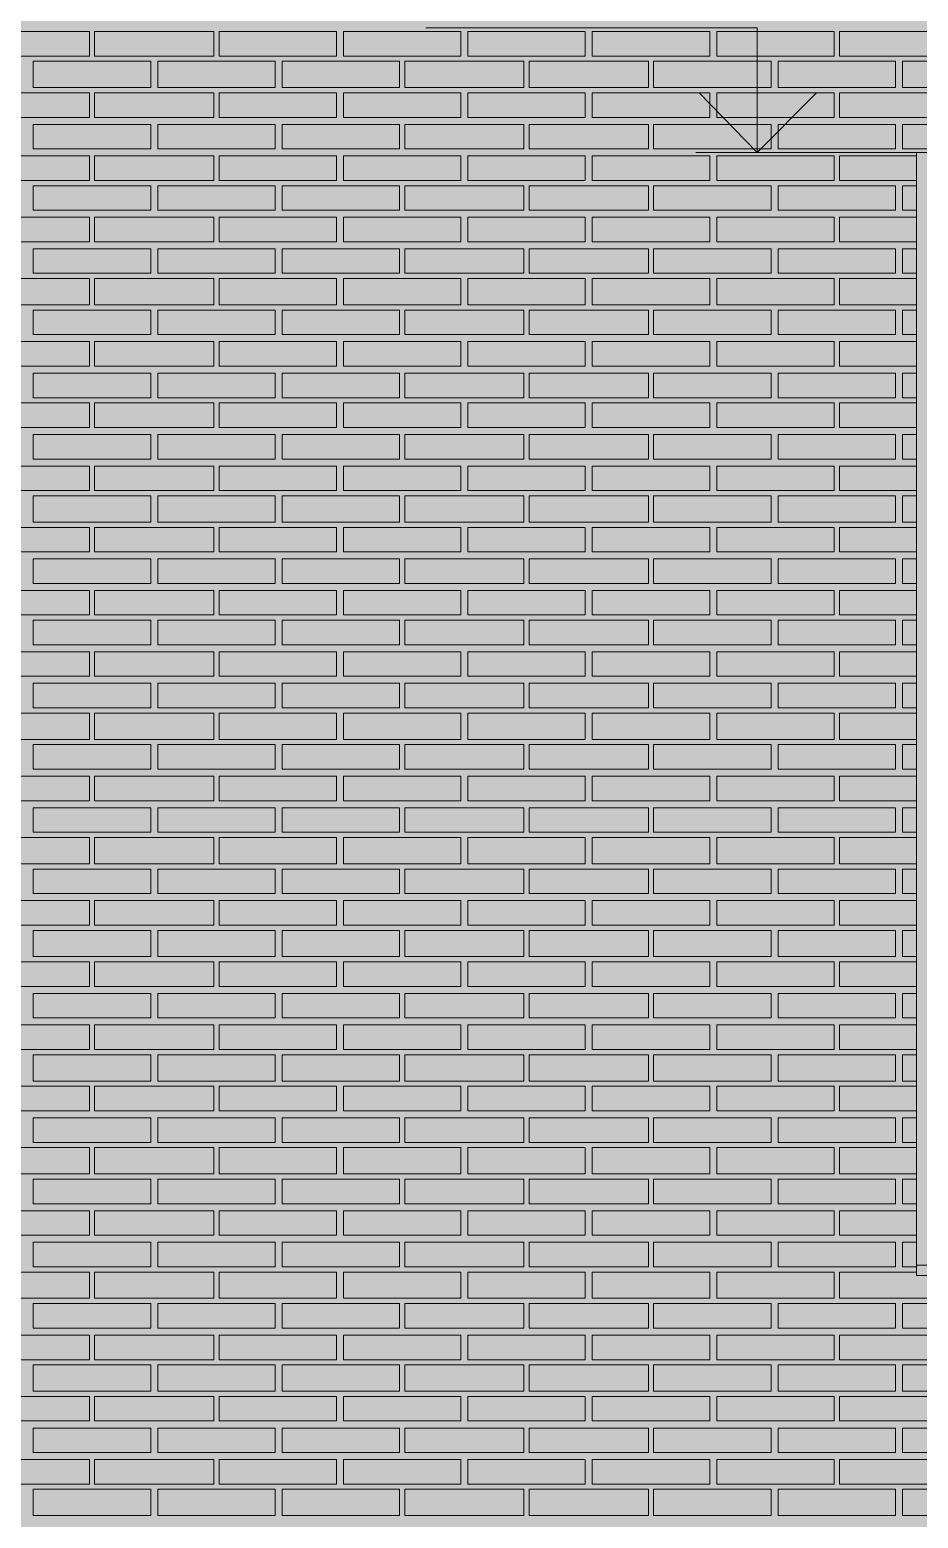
# Model space of a CAD drawing. Header units: millimetres. Extents: x -28928 to 100580, y -22867 to 36490.
# Drawn here: x -8523 to -6378, y 24689 to 28282 of the extents above; entities that cross this region are included whole.
import ezdxf

# ---------------------------------------------------------------- set-up
doc = ezdxf.new("R2010")
doc.units = ezdxf.units.MM
doc.layers.add('PDF _Геометрия', color=7, linetype='Continuous', true_color=0x8f8e8d)
doc.layers.add('PDF _Сплошная заливка', color=7, linetype='Continuous', true_color=0xffffff)

msp = doc.modelspace()

# ---------------------------------------------------------------- hatches: boundary and pattern name
at = {"layer": 'PDF _Сплошная заливка', "true_color": 0xdcd6cf, "transparency": 33554559}
msp.add_hatch(color=254, dxfattribs=at).paths.add_polyline_path([(-18676.6, 16343.4), (-18676.6, 19592.6), (-17276.3, 19592.6), (-17276.3, 16343.4), (19112.6, 16343.4), (19112.6, 30089.1), (-21853.9, 30089.1), (-21853.9, 16343.4), (-21375.9, 16343.4), (-21375.9, 19592.6), (-19277.4, 19592.6), (-19277.4, 16343.4)])

# ---------------------------------------------------------------- linework, layer by layer
at = {"layer": 'PDF _Геометрия', "color": 7, "lineweight": 9}
for points in [[(-6001.3, 27986.4), (-6424.3, 27986.4), (-6767, 27986.4), (-6767, 28286.8), (-7566.6, 28286.8)], [(-6614.7, 27986.4), (-6915.1, 27986.4)], [(-6335.5, 27986.4), (-6382, 27986.4), (-6382, 27910.3), (-6382, 26636.8), (-6382, 25363.4), (-6382, 25287.2), (-6382, 27986.4), (-5383.6, 27986.4)], [(-5383.6, 25304.1), (-5383.6, 25299.9), (-6382, 25299.9), (-6382, 25304.1)], [(-5383.6, 25299.9), (-5383.6, 25274.5), (-6382, 25274.5), (-6382, 25299.9)], [(-6382, 25274.5), (-6382, 25283)]]:
    msp.add_lwpolyline(points, dxfattribs=at)
at = {"layer": 'PDF _Геометрия', "lineweight": 9}
for points in [[(-8378.9, 28278.4), (-8378.9, 28219.1), (-8666.6, 28219.1), (-8666.6, 28278.4)], [(-8078.6, 28278.4), (-8078.6, 28219.1), (-8366.3, 28219.1), (-8366.3, 28278.4)], [(-7782.4, 28278.4), (-7782.4, 28219.1), (-8065.9, 28219.1), (-8065.9, 28278.4)], [(-7482, 28278.4), (-7482, 28219.1), (-7765.5, 28219.1), (-7765.5, 28278.4)], [(-7181.6, 28278.4), (-7181.6, 28219.1), (-7465.1, 28219.1), (-7465.1, 28278.4)], [(-6881.3, 28278.4), (-6881.3, 28219.1), (-7164.7, 28219.1), (-7164.7, 28278.4)], [(-6580.9, 28278.4), (-6580.9, 28219.1), (-6864.3, 28219.1), (-6864.3, 28278.4)], [(-6280.5, 28278.4), (-6280.5, 28219.1), (-6568.2, 28219.1), (-6568.2, 28278.4)], [(-8230.9, 28143), (-8374.7, 28143), (-8514.3, 28143), (-8514.3, 28206.4), (-8374.7, 28206.4), (-8230.9, 28206.4)], [(-7930.5, 28143), (-8074.3, 28143), (-8213.9, 28143), (-8213.9, 28206.4), (-8074.3, 28206.4), (-7930.5, 28206.4)], [(-7630.1, 28143), (-7773.9, 28143), (-7913.6, 28143), (-7913.6, 28206.4), (-7773.9, 28206.4), (-7630.1, 28206.4)], [(-7329.7, 28143), (-7473.6, 28143), (-7617.4, 28143), (-7617.4, 28206.4), (-7473.6, 28206.4), (-7329.7, 28206.4)], [(-7029.3, 28143), (-7173.2, 28143), (-7317, 28143), (-7317, 28206.4), (-7173.2, 28206.4), (-7029.3, 28206.4)], [(-6733.2, 28143), (-6872.8, 28143), (-7016.6, 28143), (-7016.6, 28206.4), (-6872.8, 28206.4), (-6733.2, 28206.4)], [(-6432.8, 28143), (-6572.4, 28143), (-6716.3, 28143), (-6716.3, 28206.4), (-6572.4, 28206.4), (-6432.8, 28206.4)], [(-6132.4, 28143), (-6272, 28143), (-6415.9, 28143), (-6415.9, 28206.4), (-6272, 28206.4), (-6132.4, 28206.4)], [(-8378.9, 28130.3), (-8378.9, 28071), (-8666.6, 28071), (-8666.6, 28130.3)], [(-8078.6, 28130.3), (-8078.6, 28071), (-8366.3, 28071), (-8366.3, 28130.3)], [(-7782.4, 28130.3), (-7782.4, 28071), (-8065.9, 28071), (-8065.9, 28130.3)], [(-7482, 28130.3), (-7482, 28071), (-7765.5, 28071), (-7765.5, 28130.3)], [(-7181.6, 28130.3), (-7181.6, 28071), (-7465.1, 28071), (-7465.1, 28130.3)], [(-6881.3, 28130.3), (-6881.3, 28071), (-7164.7, 28071), (-7164.7, 28130.3)], [(-6580.9, 28130.3), (-6580.9, 28071), (-6864.3, 28071), (-6864.3, 28130.3)], [(-6280.5, 28130.3), (-6280.5, 28071), (-6568.2, 28071), (-6568.2, 28130.3)], [(-8230.9, 27994.9), (-8374.7, 27994.9), (-8514.3, 27994.9), (-8514.3, 28054.1), (-8374.7, 28054.1), (-8230.9, 28054.1)], [(-7930.5, 27994.9), (-8074.3, 27994.9), (-8213.9, 27994.9), (-8213.9, 28054.1), (-8074.3, 28054.1), (-7930.5, 28054.1)], [(-7630.1, 27994.9), (-7773.9, 27994.9), (-7913.6, 27994.9), (-7913.6, 28054.1), (-7773.9, 28054.1), (-7630.1, 28054.1)], [(-7329.7, 27994.9), (-7473.6, 27994.9), (-7617.4, 27994.9), (-7617.4, 28054.1), (-7473.6, 28054.1), (-7329.7, 28054.1)], [(-7029.3, 27994.9), (-7173.2, 27994.9), (-7317, 27994.9), (-7317, 28054.1), (-7173.2, 28054.1), (-7029.3, 28054.1)], [(-6733.2, 27994.9), (-6872.8, 27994.9), (-7016.6, 27994.9), (-7016.6, 28054.1), (-6872.8, 28054.1), (-6733.2, 28054.1)], [(-6432.8, 27994.9), (-6572.4, 27994.9), (-6716.3, 27994.9), (-6716.3, 28054.1), (-6572.4, 28054.1), (-6432.8, 28054.1)], [(-6132.4, 27994.9), (-6272, 27994.9), (-6415.9, 27994.9), (-6415.9, 28054.1), (-6272, 28054.1), (-6132.4, 28054.1)], [(-8378.9, 27978), (-8378.9, 27918.7), (-8666.6, 27918.7), (-8666.6, 27978)], [(-8078.6, 27978), (-8078.6, 27918.7), (-8366.3, 27918.7), (-8366.3, 27978)], [(-7782.4, 27978), (-7782.4, 27918.7), (-8065.9, 27918.7), (-8065.9, 27978)], [(-7482, 27978), (-7482, 27918.7), (-7765.5, 27918.7), (-7765.5, 27978)], [(-7181.6, 27978), (-7181.6, 27918.7), (-7465.1, 27918.7), (-7465.1, 27978)], [(-6881.3, 27978), (-6881.3, 27918.7), (-7164.7, 27918.7), (-7164.7, 27978)], [(-6580.9, 27978), (-6580.9, 27918.7), (-6864.3, 27918.7), (-6864.3, 27978)], [(-8230.9, 27846.8), (-8374.7, 27846.8), (-8514.3, 27846.8), (-8514.3, 27906), (-8374.7, 27906), (-8230.9, 27906)], [(-7930.5, 27846.8), (-8074.3, 27846.8), (-8213.9, 27846.8), (-8213.9, 27906), (-8074.3, 27906), (-7930.5, 27906)], [(-7630.1, 27846.8), (-7773.9, 27846.8), (-7913.6, 27846.8), (-7913.6, 27906), (-7773.9, 27906), (-7630.1, 27906)], [(-7329.7, 27846.8), (-7473.6, 27846.8), (-7617.4, 27846.8), (-7617.4, 27906), (-7473.6, 27906), (-7329.7, 27906)], [(-7029.3, 27846.8), (-7173.2, 27846.8), (-7317, 27846.8), (-7317, 27906), (-7173.2, 27906), (-7029.3, 27906)], [(-6733.2, 27846.8), (-6872.8, 27846.8), (-7016.6, 27846.8), (-7016.6, 27906), (-6872.8, 27906), (-6733.2, 27906)], [(-6432.8, 27846.8), (-6572.4, 27846.8), (-6716.3, 27846.8), (-6716.3, 27906), (-6572.4, 27906), (-6432.8, 27906)], [(-8378.9, 27829.9), (-8378.9, 27770.7), (-8666.6, 27770.7), (-8666.6, 27829.9)], [(-8078.6, 27829.9), (-8078.6, 27770.7), (-8366.3, 27770.7), (-8366.3, 27829.9)], [(-7782.4, 27829.9), (-7782.4, 27770.7), (-8065.9, 27770.7), (-8065.9, 27829.9)], [(-7482, 27829.9), (-7482, 27770.7), (-7765.5, 27770.7), (-7765.5, 27829.9)], [(-7181.6, 27829.9), (-7181.6, 27770.7), (-7465.1, 27770.7), (-7465.1, 27829.9)], [(-6881.3, 27829.9), (-6881.3, 27770.7), (-7164.7, 27770.7), (-7164.7, 27829.9)], [(-6580.9, 27829.9), (-6580.9, 27770.7), (-6864.3, 27770.7), (-6864.3, 27829.9)], [(-8230.9, 27694.5), (-8374.7, 27694.5), (-8514.3, 27694.5), (-8514.3, 27753.7), (-8374.7, 27753.7), (-8230.9, 27753.7)], [(-7930.5, 27694.5), (-8074.3, 27694.5), (-8213.9, 27694.5), (-8213.9, 27753.7), (-8074.3, 27753.7), (-7930.5, 27753.7)], [(-7630.1, 27694.5), (-7773.9, 27694.5), (-7913.6, 27694.5), (-7913.6, 27753.7), (-7773.9, 27753.7), (-7630.1, 27753.7)], [(-7329.7, 27694.5), (-7473.6, 27694.5), (-7617.4, 27694.5), (-7617.4, 27753.7), (-7473.6, 27753.7), (-7329.7, 27753.7)], [(-7029.3, 27694.5), (-7173.2, 27694.5), (-7317, 27694.5), (-7317, 27753.7), (-7173.2, 27753.7), (-7029.3, 27753.7)], [(-6733.2, 27694.5), (-6872.8, 27694.5), (-7016.6, 27694.5), (-7016.6, 27753.7), (-6872.8, 27753.7), (-6733.2, 27753.7)], [(-6432.8, 27694.5), (-6572.4, 27694.5), (-6716.3, 27694.5), (-6716.3, 27753.7), (-6572.4, 27753.7), (-6432.8, 27753.7)], [(-8378.9, 27681.8), (-8378.9, 27618.4), (-8666.6, 27618.4), (-8666.6, 27681.8)], [(-8078.6, 27681.8), (-8078.6, 27618.4), (-8366.3, 27618.4), (-8366.3, 27681.8)], [(-7782.4, 27681.8), (-7782.4, 27618.4), (-8065.9, 27618.4), (-8065.9, 27681.8)], [(-7482, 27681.8), (-7482, 27618.4), (-7765.5, 27618.4), (-7765.5, 27681.8)], [(-7181.6, 27681.8), (-7181.6, 27618.4), (-7465.1, 27618.4), (-7465.1, 27681.8)], [(-6881.3, 27681.8), (-6881.3, 27618.4), (-7164.7, 27618.4), (-7164.7, 27681.8)], [(-6580.9, 27681.8), (-6580.9, 27618.4), (-6864.3, 27618.4), (-6864.3, 27681.8)], [(-8230.9, 27546.4), (-8374.7, 27546.4), (-8514.3, 27546.4), (-8514.3, 27605.7), (-8374.7, 27605.7), (-8230.9, 27605.7)], [(-7930.5, 27546.4), (-8074.3, 27546.4), (-8213.9, 27546.4), (-8213.9, 27605.7), (-8074.3, 27605.7), (-7930.5, 27605.7)], [(-7630.1, 27546.4), (-7773.9, 27546.4), (-7913.6, 27546.4), (-7913.6, 27605.7), (-7773.9, 27605.7), (-7630.1, 27605.7)], [(-7329.7, 27546.4), (-7473.6, 27546.4), (-7617.4, 27546.4), (-7617.4, 27605.7), (-7473.6, 27605.7), (-7329.7, 27605.7)], [(-7029.3, 27546.4), (-7173.2, 27546.4), (-7317, 27546.4), (-7317, 27605.7), (-7173.2, 27605.7), (-7029.3, 27605.7)], [(-6733.2, 27546.4), (-6872.8, 27546.4), (-7016.6, 27546.4), (-7016.6, 27605.7), (-6872.8, 27605.7), (-6733.2, 27605.7)], [(-6432.8, 27546.4), (-6572.4, 27546.4), (-6716.3, 27546.4), (-6716.3, 27605.7), (-6572.4, 27605.7), (-6432.8, 27605.7)], [(-8378.9, 27529.5), (-8378.9, 27470.3), (-8666.6, 27470.3), (-8666.6, 27529.5)], [(-8078.6, 27529.5), (-8078.6, 27470.3), (-8366.3, 27470.3), (-8366.3, 27529.5)], [(-7782.4, 27529.5), (-7782.4, 27470.3), (-8065.9, 27470.3), (-8065.9, 27529.5)], [(-7482, 27529.5), (-7482, 27470.3), (-7765.5, 27470.3), (-7765.5, 27529.5)], [(-7181.6, 27529.5), (-7181.6, 27470.3), (-7465.1, 27470.3), (-7465.1, 27529.5)], [(-6881.3, 27529.5), (-6881.3, 27470.3), (-7164.7, 27470.3), (-7164.7, 27529.5)], [(-6580.9, 27529.5), (-6580.9, 27470.3), (-6864.3, 27470.3), (-6864.3, 27529.5)], [(-8230.9, 27394.1), (-8374.7, 27394.1), (-8514.3, 27394.1), (-8514.3, 27453.4), (-8374.7, 27453.4), (-8230.9, 27453.4)], [(-7930.5, 27394.1), (-8074.3, 27394.1), (-8213.9, 27394.1), (-8213.9, 27453.4), (-8074.3, 27453.4), (-7930.5, 27453.4)], [(-7630.1, 27394.1), (-7773.9, 27394.1), (-7913.6, 27394.1), (-7913.6, 27453.4), (-7773.9, 27453.4), (-7630.1, 27453.4)], [(-7329.7, 27394.1), (-7473.6, 27394.1), (-7617.4, 27394.1), (-7617.4, 27453.4), (-7473.6, 27453.4), (-7329.7, 27453.4)], [(-7029.3, 27394.1), (-7173.2, 27394.1), (-7317, 27394.1), (-7317, 27453.4), (-7173.2, 27453.4), (-7029.3, 27453.4)], [(-6733.2, 27394.1), (-6872.8, 27394.1), (-7016.6, 27394.1), (-7016.6, 27453.4), (-6872.8, 27453.4), (-6733.2, 27453.4)], [(-6432.8, 27394.1), (-6572.4, 27394.1), (-6716.3, 27394.1), (-6716.3, 27453.4), (-6572.4, 27453.4), (-6432.8, 27453.4)], [(-8378.9, 27381.4), (-8378.9, 27322.2), (-8666.6, 27322.2), (-8666.6, 27381.4)], [(-8078.6, 27381.4), (-8078.6, 27322.2), (-8366.3, 27322.2), (-8366.3, 27381.4)], [(-7782.4, 27381.4), (-7782.4, 27322.2), (-8065.9, 27322.2), (-8065.9, 27381.4)], [(-7482, 27381.4), (-7482, 27322.2), (-7765.5, 27322.2), (-7765.5, 27381.4)], [(-7181.6, 27381.4), (-7181.6, 27322.2), (-7465.1, 27322.2), (-7465.1, 27381.4)], [(-6881.3, 27381.4), (-6881.3, 27322.2), (-7164.7, 27322.2), (-7164.7, 27381.4)], [(-6580.9, 27381.4), (-6580.9, 27322.2), (-6864.3, 27322.2), (-6864.3, 27381.4)], [(-8230.9, 27246), (-8374.7, 27246), (-8514.3, 27246), (-8514.3, 27305.3), (-8374.7, 27305.3), (-8230.9, 27305.3)], [(-7930.5, 27246), (-8074.3, 27246), (-8213.9, 27246), (-8213.9, 27305.3), (-8074.3, 27305.3), (-7930.5, 27305.3)], [(-7630.1, 27246), (-7773.9, 27246), (-7913.6, 27246), (-7913.6, 27305.3), (-7773.9, 27305.3), (-7630.1, 27305.3)], [(-7329.7, 27246), (-7473.6, 27246), (-7617.4, 27246), (-7617.4, 27305.3), (-7473.6, 27305.3), (-7329.7, 27305.3)], [(-7029.3, 27246), (-7173.2, 27246), (-7317, 27246), (-7317, 27305.3), (-7173.2, 27305.3), (-7029.3, 27305.3)], [(-6733.2, 27246), (-6872.8, 27246), (-7016.6, 27246), (-7016.6, 27305.3), (-6872.8, 27305.3), (-6733.2, 27305.3)], [(-6432.8, 27246), (-6572.4, 27246), (-6716.3, 27246), (-6716.3, 27305.3), (-6572.4, 27305.3), (-6432.8, 27305.3)], [(-8378.9, 27229.1), (-8378.9, 27169.9), (-8666.6, 27169.9), (-8666.6, 27229.1)], [(-8078.6, 27229.1), (-8078.6, 27169.9), (-8366.3, 27169.9), (-8366.3, 27229.1)], [(-7782.4, 27229.1), (-7782.4, 27169.9), (-8065.9, 27169.9), (-8065.9, 27229.1)], [(-7482, 27229.1), (-7482, 27169.9), (-7765.5, 27169.9), (-7765.5, 27229.1)], [(-7181.6, 27229.1), (-7181.6, 27169.9), (-7465.1, 27169.9), (-7465.1, 27229.1)], [(-6881.3, 27229.1), (-6881.3, 27169.9), (-7164.7, 27169.9), (-7164.7, 27229.1)], [(-6580.9, 27229.1), (-6580.9, 27169.9), (-6864.3, 27169.9), (-6864.3, 27229.1)], [(-8230.9, 27093.7), (-8374.7, 27093.7), (-8514.3, 27093.7), (-8514.3, 27157.2), (-8374.7, 27157.2), (-8230.9, 27157.2)], [(-7930.5, 27093.7), (-8074.3, 27093.7), (-8213.9, 27093.7), (-8213.9, 27157.2), (-8074.3, 27157.2), (-7930.5, 27157.2)], [(-7630.1, 27093.7), (-7773.9, 27093.7), (-7913.6, 27093.7), (-7913.6, 27157.2), (-7773.9, 27157.2), (-7630.1, 27157.2)], [(-7329.7, 27093.7), (-7473.6, 27093.7), (-7617.4, 27093.7), (-7617.4, 27157.2), (-7473.6, 27157.2), (-7329.7, 27157.2)], [(-7029.3, 27093.7), (-7173.2, 27093.7), (-7317, 27093.7), (-7317, 27157.2), (-7173.2, 27157.2), (-7029.3, 27157.2)], [(-6733.2, 27093.7), (-6872.8, 27093.7), (-7016.6, 27093.7), (-7016.6, 27157.2), (-6872.8, 27157.2), (-6733.2, 27157.2)], [(-6432.8, 27093.7), (-6572.4, 27093.7), (-6716.3, 27093.7), (-6716.3, 27157.2), (-6572.4, 27157.2), (-6432.8, 27157.2)], [(-8378.9, 27081), (-8378.9, 27021.8), (-8666.6, 27021.8), (-8666.6, 27081)], [(-8078.6, 27081), (-8078.6, 27021.8), (-8366.3, 27021.8), (-8366.3, 27081)], [(-7782.4, 27081), (-7782.4, 27021.8), (-8065.9, 27021.8), (-8065.9, 27081)], [(-7482, 27081), (-7482, 27021.8), (-7765.5, 27021.8), (-7765.5, 27081)], [(-7181.6, 27081), (-7181.6, 27021.8), (-7465.1, 27021.8), (-7465.1, 27081)], [(-6881.3, 27081), (-6881.3, 27021.8), (-7164.7, 27021.8), (-7164.7, 27081)], [(-6580.9, 27081), (-6580.9, 27021.8), (-6864.3, 27021.8), (-6864.3, 27081)], [(-8230.9, 26945.7), (-8374.7, 26945.7), (-8514.3, 26945.7), (-8514.3, 27004.9), (-8374.7, 27004.9), (-8230.9, 27004.9)], [(-7930.5, 26945.7), (-8074.3, 26945.7), (-8213.9, 26945.7), (-8213.9, 27004.9), (-8074.3, 27004.9), (-7930.5, 27004.9)], [(-7630.1, 26945.7), (-7773.9, 26945.7), (-7913.6, 26945.7), (-7913.6, 27004.9), (-7773.9, 27004.9), (-7630.1, 27004.9)], [(-7329.7, 26945.7), (-7473.6, 26945.7), (-7617.4, 26945.7), (-7617.4, 27004.9), (-7473.6, 27004.9), (-7329.7, 27004.9)], [(-7029.3, 26945.7), (-7173.2, 26945.7), (-7317, 26945.7), (-7317, 27004.9), (-7173.2, 27004.9), (-7029.3, 27004.9)], [(-6733.2, 26945.7), (-6872.8, 26945.7), (-7016.6, 26945.7), (-7016.6, 27004.9), (-6872.8, 27004.9), (-6733.2, 27004.9)], [(-6432.8, 26945.7), (-6572.4, 26945.7), (-6716.3, 26945.7), (-6716.3, 27004.9), (-6572.4, 27004.9), (-6432.8, 27004.9)], [(-8378.9, 26928.7), (-8378.9, 26869.5), (-8666.6, 26869.5), (-8666.6, 26928.7)], [(-8078.6, 26928.7), (-8078.6, 26869.5), (-8366.3, 26869.5), (-8366.3, 26928.7)], [(-7782.4, 26928.7), (-7782.4, 26869.5), (-8065.9, 26869.5), (-8065.9, 26928.7)], [(-7482, 26928.7), (-7482, 26869.5), (-7765.5, 26869.5), (-7765.5, 26928.7)], [(-7181.6, 26928.7), (-7181.6, 26869.5), (-7465.1, 26869.5), (-7465.1, 26928.7)], [(-6881.3, 26928.7), (-6881.3, 26869.5), (-7164.7, 26869.5), (-7164.7, 26928.7)], [(-6580.9, 26928.7), (-6580.9, 26869.5), (-6864.3, 26869.5), (-6864.3, 26928.7)], [(-8230.9, 26797.6), (-8374.7, 26797.6), (-8514.3, 26797.6), (-8514.3, 26856.8), (-8374.7, 26856.8), (-8230.9, 26856.8)], [(-7930.5, 26797.6), (-8074.3, 26797.6), (-8213.9, 26797.6), (-8213.9, 26856.8), (-8074.3, 26856.8), (-7930.5, 26856.8)], [(-7630.1, 26797.6), (-7773.9, 26797.6), (-7913.6, 26797.6), (-7913.6, 26856.8), (-7773.9, 26856.8), (-7630.1, 26856.8)], [(-7329.7, 26797.6), (-7473.6, 26797.6), (-7617.4, 26797.6), (-7617.4, 26856.8), (-7473.6, 26856.8), (-7329.7, 26856.8)], [(-7029.3, 26797.6), (-7173.2, 26797.6), (-7317, 26797.6), (-7317, 26856.8), (-7173.2, 26856.8), (-7029.3, 26856.8)], [(-6733.2, 26797.6), (-6872.8, 26797.6), (-7016.6, 26797.6), (-7016.6, 26856.8), (-6872.8, 26856.8), (-6733.2, 26856.8)], [(-6432.8, 26797.6), (-6572.4, 26797.6), (-6716.3, 26797.6), (-6716.3, 26856.8), (-6572.4, 26856.8), (-6432.8, 26856.8)], [(-8378.9, 26780.7), (-8378.9, 26721.4), (-8666.6, 26721.4), (-8666.6, 26780.7)], [(-8078.6, 26780.7), (-8078.6, 26721.4), (-8366.3, 26721.4), (-8366.3, 26780.7)], [(-7782.4, 26780.7), (-7782.4, 26721.4), (-8065.9, 26721.4), (-8065.9, 26780.7)], [(-7482, 26780.7), (-7482, 26721.4), (-7765.5, 26721.4), (-7765.5, 26780.7)], [(-7181.6, 26780.7), (-7181.6, 26721.4), (-7465.1, 26721.4), (-7465.1, 26780.7)], [(-6881.3, 26780.7), (-6881.3, 26721.4), (-7164.7, 26721.4), (-7164.7, 26780.7)], [(-6580.9, 26780.7), (-6580.9, 26721.4), (-6864.3, 26721.4), (-6864.3, 26780.7)], [(-8230.9, 26645.3), (-8374.7, 26645.3), (-8514.3, 26645.3), (-8514.3, 26704.5), (-8374.7, 26704.5), (-8230.9, 26704.5)], [(-7930.5, 26645.3), (-8074.3, 26645.3), (-8213.9, 26645.3), (-8213.9, 26704.5), (-8074.3, 26704.5), (-7930.5, 26704.5)], [(-7630.1, 26645.3), (-7773.9, 26645.3), (-7913.6, 26645.3), (-7913.6, 26704.5), (-7773.9, 26704.5), (-7630.1, 26704.5)], [(-7329.7, 26645.3), (-7473.6, 26645.3), (-7617.4, 26645.3), (-7617.4, 26704.5), (-7473.6, 26704.5), (-7329.7, 26704.5)], [(-7029.3, 26645.3), (-7173.2, 26645.3), (-7317, 26645.3), (-7317, 26704.5), (-7173.2, 26704.5), (-7029.3, 26704.5)], [(-6733.2, 26645.3), (-6872.8, 26645.3), (-7016.6, 26645.3), (-7016.6, 26704.5), (-6872.8, 26704.5), (-6733.2, 26704.5)], [(-6432.8, 26645.3), (-6572.4, 26645.3), (-6716.3, 26645.3), (-6716.3, 26704.5), (-6572.4, 26704.5), (-6432.8, 26704.5)], [(-8378.9, 26632.6), (-8378.9, 26569.1), (-8666.6, 26569.1), (-8666.6, 26632.6)], [(-8078.6, 26632.6), (-8078.6, 26569.1), (-8366.3, 26569.1), (-8366.3, 26632.6)], [(-7782.4, 26632.6), (-7782.4, 26569.1), (-8065.9, 26569.1), (-8065.9, 26632.6)], [(-7482, 26632.6), (-7482, 26569.1), (-7765.5, 26569.1), (-7765.5, 26632.6)], [(-7181.6, 26632.6), (-7181.6, 26569.1), (-7465.1, 26569.1), (-7465.1, 26632.6)], [(-6881.3, 26632.6), (-6881.3, 26569.1), (-7164.7, 26569.1), (-7164.7, 26632.6)], [(-6580.9, 26632.6), (-6580.9, 26569.1), (-6864.3, 26569.1), (-6864.3, 26632.6)], [(-8230.9, 26497.2), (-8374.7, 26497.2), (-8514.3, 26497.2), (-8514.3, 26556.4), (-8374.7, 26556.4), (-8230.9, 26556.4)], [(-7930.5, 26497.2), (-8074.3, 26497.2), (-8213.9, 26497.2), (-8213.9, 26556.4), (-8074.3, 26556.4), (-7930.5, 26556.4)], [(-7630.1, 26497.2), (-7773.9, 26497.2), (-7913.6, 26497.2), (-7913.6, 26556.4), (-7773.9, 26556.4), (-7630.1, 26556.4)], [(-7329.7, 26497.2), (-7473.6, 26497.2), (-7617.4, 26497.2), (-7617.4, 26556.4), (-7473.6, 26556.4), (-7329.7, 26556.4)], [(-7029.3, 26497.2), (-7173.2, 26497.2), (-7317, 26497.2), (-7317, 26556.4), (-7173.2, 26556.4), (-7029.3, 26556.4)], [(-6733.2, 26497.2), (-6872.8, 26497.2), (-7016.6, 26497.2), (-7016.6, 26556.4), (-6872.8, 26556.4), (-6733.2, 26556.4)], [(-6432.8, 26497.2), (-6572.4, 26497.2), (-6716.3, 26497.2), (-6716.3, 26556.4), (-6572.4, 26556.4), (-6432.8, 26556.4)], [(-8378.9, 26480.3), (-8378.9, 26421), (-8666.6, 26421), (-8666.6, 26480.3)], [(-8078.6, 26480.3), (-8078.6, 26421), (-8366.3, 26421), (-8366.3, 26480.3)], [(-7782.4, 26480.3), (-7782.4, 26421), (-8065.9, 26421), (-8065.9, 26480.3)], [(-7482, 26480.3), (-7482, 26421), (-7765.5, 26421), (-7765.5, 26480.3)], [(-7181.6, 26480.3), (-7181.6, 26421), (-7465.1, 26421), (-7465.1, 26480.3)], [(-6881.3, 26480.3), (-6881.3, 26421), (-7164.7, 26421), (-7164.7, 26480.3)], [(-6580.9, 26480.3), (-6580.9, 26421), (-6864.3, 26421), (-6864.3, 26480.3)], [(-8230.9, 26344.9), (-8374.7, 26344.9), (-8514.3, 26344.9), (-8514.3, 26404.1), (-8374.7, 26404.1), (-8230.9, 26404.1)], [(-7930.5, 26344.9), (-8074.3, 26344.9), (-8213.9, 26344.9), (-8213.9, 26404.1), (-8074.3, 26404.1), (-7930.5, 26404.1)], [(-7630.1, 26344.9), (-7773.9, 26344.9), (-7913.6, 26344.9), (-7913.6, 26404.1), (-7773.9, 26404.1), (-7630.1, 26404.1)], [(-7329.7, 26344.9), (-7473.6, 26344.9), (-7617.4, 26344.9), (-7617.4, 26404.1), (-7473.6, 26404.1), (-7329.7, 26404.1)], [(-7029.3, 26344.9), (-7173.2, 26344.9), (-7317, 26344.9), (-7317, 26404.1), (-7173.2, 26404.1), (-7029.3, 26404.1)], [(-6733.2, 26344.9), (-6872.8, 26344.9), (-7016.6, 26344.9), (-7016.6, 26404.1), (-6872.8, 26404.1), (-6733.2, 26404.1)], [(-6432.8, 26344.9), (-6572.4, 26344.9), (-6716.3, 26344.9), (-6716.3, 26404.1), (-6572.4, 26404.1), (-6432.8, 26404.1)], [(-8378.9, 26332.2), (-8378.9, 26268.7), (-8666.6, 26268.7), (-8666.6, 26332.2)], [(-8078.6, 26332.2), (-8078.6, 26268.7), (-8366.3, 26268.7), (-8366.3, 26332.2)], [(-7782.4, 26332.2), (-7782.4, 26268.7), (-8065.9, 26268.7), (-8065.9, 26332.2)], [(-7482, 26332.2), (-7482, 26268.7), (-7765.5, 26268.7), (-7765.5, 26332.2)], [(-7181.6, 26332.2), (-7181.6, 26268.7), (-7465.1, 26268.7), (-7465.1, 26332.2)], [(-6881.3, 26332.2), (-6881.3, 26268.7), (-7164.7, 26268.7), (-7164.7, 26332.2)], [(-6580.9, 26332.2), (-6580.9, 26268.7), (-6864.3, 26268.7), (-6864.3, 26332.2)], [(-8230.9, 26196.8), (-8374.7, 26196.8), (-8514.3, 26196.8), (-8514.3, 26256), (-8374.7, 26256), (-8230.9, 26256)], [(-7930.5, 26196.8), (-8074.3, 26196.8), (-8213.9, 26196.8), (-8213.9, 26256), (-8074.3, 26256), (-7930.5, 26256)], [(-7630.1, 26196.8), (-7773.9, 26196.8), (-7913.6, 26196.8), (-7913.6, 26256), (-7773.9, 26256), (-7630.1, 26256)], [(-7329.7, 26196.8), (-7473.6, 26196.8), (-7617.4, 26196.8), (-7617.4, 26256), (-7473.6, 26256), (-7329.7, 26256)], [(-7029.3, 26196.8), (-7173.2, 26196.8), (-7317, 26196.8), (-7317, 26256), (-7173.2, 26256), (-7029.3, 26256)], [(-6733.2, 26196.8), (-6872.8, 26196.8), (-7016.6, 26196.8), (-7016.6, 26256), (-6872.8, 26256), (-6733.2, 26256)], [(-6432.8, 26196.8), (-6572.4, 26196.8), (-6716.3, 26196.8), (-6716.3, 26256), (-6572.4, 26256), (-6432.8, 26256)], [(-8378.9, 26179.9), (-8378.9, 26120.7), (-8666.6, 26120.7), (-8666.6, 26179.9)], [(-8078.6, 26179.9), (-8078.6, 26120.7), (-8366.3, 26120.7), (-8366.3, 26179.9)], [(-7782.4, 26179.9), (-7782.4, 26120.7), (-8065.9, 26120.7), (-8065.9, 26179.9)], [(-7482, 26179.9), (-7482, 26120.7), (-7765.5, 26120.7), (-7765.5, 26179.9)], [(-7181.6, 26179.9), (-7181.6, 26120.7), (-7465.1, 26120.7), (-7465.1, 26179.9)], [(-6881.3, 26179.9), (-6881.3, 26120.7), (-7164.7, 26120.7), (-7164.7, 26179.9)], [(-6580.9, 26179.9), (-6580.9, 26120.7), (-6864.3, 26120.7), (-6864.3, 26179.9)], [(-8230.9, 26044.5), (-8374.7, 26044.5), (-8514.3, 26044.5), (-8514.3, 26108), (-8374.7, 26108), (-8230.9, 26108)], [(-7930.5, 26044.5), (-8074.3, 26044.5), (-8213.9, 26044.5), (-8213.9, 26108), (-8074.3, 26108), (-7930.5, 26108)], [(-7630.1, 26044.5), (-7773.9, 26044.5), (-7913.6, 26044.5), (-7913.6, 26108), (-7773.9, 26108), (-7630.1, 26108)], [(-7329.7, 26044.5), (-7473.6, 26044.5), (-7617.4, 26044.5), (-7617.4, 26108), (-7473.6, 26108), (-7329.7, 26108)], [(-7029.3, 26044.5), (-7173.2, 26044.5), (-7317, 26044.5), (-7317, 26108), (-7173.2, 26108), (-7029.3, 26108)], [(-6733.2, 26044.5), (-6872.8, 26044.5), (-7016.6, 26044.5), (-7016.6, 26108), (-6872.8, 26108), (-6733.2, 26108)], [(-6432.8, 26044.5), (-6572.4, 26044.5), (-6716.3, 26044.5), (-6716.3, 26108), (-6572.4, 26108), (-6432.8, 26108)], [(-8378.9, 26031.8), (-8378.9, 25972.6), (-8666.6, 25972.6), (-8666.6, 26031.8)], [(-8078.6, 26031.8), (-8078.6, 25972.6), (-8366.3, 25972.6), (-8366.3, 26031.8)], [(-7782.4, 26031.8), (-7782.4, 25972.6), (-8065.9, 25972.6), (-8065.9, 26031.8)], [(-7482, 26031.8), (-7482, 25972.6), (-7765.5, 25972.6), (-7765.5, 26031.8)], [(-7181.6, 26031.8), (-7181.6, 25972.6), (-7465.1, 25972.6), (-7465.1, 26031.8)], [(-6881.3, 26031.8), (-6881.3, 25972.6), (-7164.7, 25972.6), (-7164.7, 26031.8)], [(-6580.9, 26031.8), (-6580.9, 25972.6), (-6864.3, 25972.6), (-6864.3, 26031.8)], [(-8230.9, 25896.4), (-8374.7, 25896.4), (-8514.3, 25896.4), (-8514.3, 25955.7), (-8374.7, 25955.7), (-8230.9, 25955.7)], [(-7930.5, 25896.4), (-8074.3, 25896.4), (-8213.9, 25896.4), (-8213.9, 25955.7), (-8074.3, 25955.7), (-7930.5, 25955.7)], [(-7630.1, 25896.4), (-7773.9, 25896.4), (-7913.6, 25896.4), (-7913.6, 25955.7), (-7773.9, 25955.7), (-7630.1, 25955.7)], [(-7329.7, 25896.4), (-7473.6, 25896.4), (-7617.4, 25896.4), (-7617.4, 25955.7), (-7473.6, 25955.7), (-7329.7, 25955.7)], [(-7029.3, 25896.4), (-7173.2, 25896.4), (-7317, 25896.4), (-7317, 25955.7), (-7173.2, 25955.7), (-7029.3, 25955.7)], [(-6733.2, 25896.4), (-6872.8, 25896.4), (-7016.6, 25896.4), (-7016.6, 25955.7), (-6872.8, 25955.7), (-6733.2, 25955.7)], [(-6432.8, 25896.4), (-6572.4, 25896.4), (-6716.3, 25896.4), (-6716.3, 25955.7), (-6572.4, 25955.7), (-6432.8, 25955.7)], [(-8378.9, 25879.5), (-8378.9, 25820.3), (-8666.6, 25820.3), (-8666.6, 25879.5)], [(-8078.6, 25879.5), (-8078.6, 25820.3), (-8366.3, 25820.3), (-8366.3, 25879.5)], [(-7782.4, 25879.5), (-7782.4, 25820.3), (-8065.9, 25820.3), (-8065.9, 25879.5)], [(-7482, 25879.5), (-7482, 25820.3), (-7765.5, 25820.3), (-7765.5, 25879.5)], [(-7181.6, 25879.5), (-7181.6, 25820.3), (-7465.1, 25820.3), (-7465.1, 25879.5)], [(-6881.3, 25879.5), (-6881.3, 25820.3), (-7164.7, 25820.3), (-7164.7, 25879.5)], [(-6580.9, 25879.5), (-6580.9, 25820.3), (-6864.3, 25820.3), (-6864.3, 25879.5)], [(-8230.9, 25744.1), (-8374.7, 25744.1), (-8514.3, 25744.1), (-8514.3, 25807.6), (-8374.7, 25807.6), (-8230.9, 25807.6)], [(-7930.5, 25744.1), (-8074.3, 25744.1), (-8213.9, 25744.1), (-8213.9, 25807.6), (-8074.3, 25807.6), (-7930.5, 25807.6)], [(-7630.1, 25744.1), (-7773.9, 25744.1), (-7913.6, 25744.1), (-7913.6, 25807.6), (-7773.9, 25807.6), (-7630.1, 25807.6)], [(-7329.7, 25744.1), (-7473.6, 25744.1), (-7617.4, 25744.1), (-7617.4, 25807.6), (-7473.6, 25807.6), (-7329.7, 25807.6)], [(-7029.3, 25744.1), (-7173.2, 25744.1), (-7317, 25744.1), (-7317, 25807.6), (-7173.2, 25807.6), (-7029.3, 25807.6)], [(-6733.2, 25744.1), (-6872.8, 25744.1), (-7016.6, 25744.1), (-7016.6, 25807.6), (-6872.8, 25807.6), (-6733.2, 25807.6)], [(-6432.8, 25744.1), (-6572.4, 25744.1), (-6716.3, 25744.1), (-6716.3, 25807.6), (-6572.4, 25807.6), (-6432.8, 25807.6)], [(-8378.9, 25731.4), (-8378.9, 25672.2), (-8666.6, 25672.2), (-8666.6, 25731.4)], [(-8078.6, 25731.4), (-8078.6, 25672.2), (-8366.3, 25672.2), (-8366.3, 25731.4)], [(-7782.4, 25731.4), (-7782.4, 25672.2), (-8065.9, 25672.2), (-8065.9, 25731.4)], [(-7482, 25731.4), (-7482, 25672.2), (-7765.5, 25672.2), (-7765.5, 25731.4)], [(-7181.6, 25731.4), (-7181.6, 25672.2), (-7465.1, 25672.2), (-7465.1, 25731.4)], [(-6881.3, 25731.4), (-6881.3, 25672.2), (-7164.7, 25672.2), (-7164.7, 25731.4)], [(-6580.9, 25731.4), (-6580.9, 25672.2), (-6864.3, 25672.2), (-6864.3, 25731.4)], [(-8230.9, 25596), (-8374.7, 25596), (-8514.3, 25596), (-8514.3, 25655.3), (-8374.7, 25655.3), (-8230.9, 25655.3)], [(-7930.5, 25596), (-8074.3, 25596), (-8213.9, 25596), (-8213.9, 25655.3), (-8074.3, 25655.3), (-7930.5, 25655.3)], [(-7630.1, 25596), (-7773.9, 25596), (-7913.6, 25596), (-7913.6, 25655.3), (-7773.9, 25655.3), (-7630.1, 25655.3)], [(-7329.7, 25596), (-7473.6, 25596), (-7617.4, 25596), (-7617.4, 25655.3), (-7473.6, 25655.3), (-7329.7, 25655.3)], [(-7029.3, 25596), (-7173.2, 25596), (-7317, 25596), (-7317, 25655.3), (-7173.2, 25655.3), (-7029.3, 25655.3)], [(-6733.2, 25596), (-6872.8, 25596), (-7016.6, 25596), (-7016.6, 25655.3), (-6872.8, 25655.3), (-6733.2, 25655.3)], [(-6432.8, 25596), (-6572.4, 25596), (-6716.3, 25596), (-6716.3, 25655.3), (-6572.4, 25655.3), (-6432.8, 25655.3)], [(-8378.9, 25583.4), (-8378.9, 25519.9), (-8666.6, 25519.9), (-8666.6, 25583.4)], [(-8078.6, 25583.4), (-8078.6, 25519.9), (-8366.3, 25519.9), (-8366.3, 25583.4)], [(-7782.4, 25583.4), (-7782.4, 25519.9), (-8065.9, 25519.9), (-8065.9, 25583.4)], [(-7482, 25583.4), (-7482, 25519.9), (-7765.5, 25519.9), (-7765.5, 25583.4)], [(-7181.6, 25583.4), (-7181.6, 25519.9), (-7465.1, 25519.9), (-7465.1, 25583.4)], [(-6881.3, 25583.4), (-6881.3, 25519.9), (-7164.7, 25519.9), (-7164.7, 25583.4)], [(-6580.9, 25583.4), (-6580.9, 25519.9), (-6864.3, 25519.9), (-6864.3, 25583.4)], [(-8230.9, 25448), (-8374.7, 25448), (-8514.3, 25448), (-8514.3, 25507.2), (-8374.7, 25507.2), (-8230.9, 25507.2)], [(-7930.5, 25448), (-8074.3, 25448), (-8213.9, 25448), (-8213.9, 25507.2), (-8074.3, 25507.2), (-7930.5, 25507.2)], [(-7630.1, 25448), (-7773.9, 25448), (-7913.6, 25448), (-7913.6, 25507.2), (-7773.9, 25507.2), (-7630.1, 25507.2)], [(-7329.7, 25448), (-7473.6, 25448), (-7617.4, 25448), (-7617.4, 25507.2), (-7473.6, 25507.2), (-7329.7, 25507.2)], [(-7029.3, 25448), (-7173.2, 25448), (-7317, 25448), (-7317, 25507.2), (-7173.2, 25507.2), (-7029.3, 25507.2)], [(-6733.2, 25448), (-6872.8, 25448), (-7016.6, 25448), (-7016.6, 25507.2), (-6872.8, 25507.2), (-6733.2, 25507.2)], [(-6432.8, 25448), (-6572.4, 25448), (-6716.3, 25448), (-6716.3, 25507.2), (-6572.4, 25507.2), (-6432.8, 25507.2)], [(-8378.9, 25431), (-8378.9, 25371.8), (-8666.6, 25371.8), (-8666.6, 25431)], [(-8078.6, 25431), (-8078.6, 25371.8), (-8366.3, 25371.8), (-8366.3, 25431)], [(-7782.4, 25431), (-7782.4, 25371.8), (-8065.9, 25371.8), (-8065.9, 25431)], [(-7482, 25431), (-7482, 25371.8), (-7765.5, 25371.8), (-7765.5, 25431)], [(-7181.6, 25431), (-7181.6, 25371.8), (-7465.1, 25371.8), (-7465.1, 25431)], [(-6881.3, 25431), (-6881.3, 25371.8), (-7164.7, 25371.8), (-7164.7, 25431)], [(-6580.9, 25431), (-6580.9, 25371.8), (-6864.3, 25371.8), (-6864.3, 25431)], [(-8230.9, 25295.7), (-8374.7, 25295.7), (-8514.3, 25295.7), (-8514.3, 25354.9), (-8374.7, 25354.9), (-8230.9, 25354.9)], [(-7930.5, 25295.7), (-8074.3, 25295.7), (-8213.9, 25295.7), (-8213.9, 25354.9), (-8074.3, 25354.9), (-7930.5, 25354.9)], [(-7630.1, 25295.7), (-7773.9, 25295.7), (-7913.6, 25295.7), (-7913.6, 25354.9), (-7773.9, 25354.9), (-7630.1, 25354.9)], [(-7329.7, 25295.7), (-7473.6, 25295.7), (-7617.4, 25295.7), (-7617.4, 25354.9), (-7473.6, 25354.9), (-7329.7, 25354.9)], [(-7029.3, 25295.7), (-7173.2, 25295.7), (-7317, 25295.7), (-7317, 25354.9), (-7173.2, 25354.9), (-7029.3, 25354.9)], [(-6733.2, 25295.7), (-6872.8, 25295.7), (-7016.6, 25295.7), (-7016.6, 25354.9), (-6872.8, 25354.9), (-6733.2, 25354.9)], [(-6432.8, 25295.7), (-6572.4, 25295.7), (-6716.3, 25295.7), (-6716.3, 25354.9), (-6572.4, 25354.9), (-6432.8, 25354.9)], [(-8378.9, 25283), (-8378.9, 25219.5), (-8666.6, 25219.5), (-8666.6, 25283)], [(-8078.6, 25283), (-8078.6, 25219.5), (-8366.3, 25219.5), (-8366.3, 25283)], [(-7782.4, 25283), (-7782.4, 25219.5), (-8065.9, 25219.5), (-8065.9, 25283)], [(-7482, 25283), (-7482, 25219.5), (-7765.5, 25219.5), (-7765.5, 25283)], [(-7181.6, 25283), (-7181.6, 25219.5), (-7465.1, 25219.5), (-7465.1, 25283)], [(-6881.3, 25283), (-6881.3, 25219.5), (-7164.7, 25219.5), (-7164.7, 25283)], [(-6580.9, 25283), (-6580.9, 25219.5), (-6864.3, 25219.5), (-6864.3, 25283)], [(-8230.9, 25147.6), (-8374.7, 25147.6), (-8514.3, 25147.6), (-8514.3, 25206.8), (-8374.7, 25206.8), (-8230.9, 25206.8)], [(-7930.5, 25147.6), (-8074.3, 25147.6), (-8213.9, 25147.6), (-8213.9, 25206.8), (-8074.3, 25206.8), (-7930.5, 25206.8)], [(-7630.1, 25147.6), (-7773.9, 25147.6), (-7913.6, 25147.6), (-7913.6, 25206.8), (-7773.9, 25206.8), (-7630.1, 25206.8)], [(-7329.7, 25147.6), (-7473.6, 25147.6), (-7617.4, 25147.6), (-7617.4, 25206.8), (-7473.6, 25206.8), (-7329.7, 25206.8)], [(-7029.3, 25147.6), (-7173.2, 25147.6), (-7317, 25147.6), (-7317, 25206.8), (-7173.2, 25206.8), (-7029.3, 25206.8)], [(-6733.2, 25147.6), (-6872.8, 25147.6), (-7016.6, 25147.6), (-7016.6, 25206.8), (-6872.8, 25206.8), (-6733.2, 25206.8)], [(-6432.8, 25147.6), (-6572.4, 25147.6), (-6716.3, 25147.6), (-6716.3, 25206.8), (-6572.4, 25206.8), (-6432.8, 25206.8)], [(-6132.4, 25147.6), (-6272, 25147.6), (-6415.9, 25147.6), (-6415.9, 25206.8), (-6272, 25206.8), (-6132.4, 25206.8)], [(-8378.9, 25130.7), (-8378.9, 25071.4), (-8666.6, 25071.4), (-8666.6, 25130.7)], [(-8078.6, 25130.7), (-8078.6, 25071.4), (-8366.3, 25071.4), (-8366.3, 25130.7)], [(-7782.4, 25130.7), (-7782.4, 25071.4), (-8065.9, 25071.4), (-8065.9, 25130.7)], [(-7482, 25130.7), (-7482, 25071.4), (-7765.5, 25071.4), (-7765.5, 25130.7)], [(-7181.6, 25130.7), (-7181.6, 25071.4), (-7465.1, 25071.4), (-7465.1, 25130.7)], [(-6881.3, 25130.7), (-6881.3, 25071.4), (-7164.7, 25071.4), (-7164.7, 25130.7)], [(-6580.9, 25130.7), (-6580.9, 25071.4), (-6864.3, 25071.4), (-6864.3, 25130.7)], [(-6280.5, 25130.7), (-6280.5, 25071.4), (-6568.2, 25071.4), (-6568.2, 25130.7)], [(-8230.9, 24995.3), (-8374.7, 24995.3), (-8514.3, 24995.3), (-8514.3, 25058.7), (-8374.7, 25058.7), (-8230.9, 25058.7)], [(-7930.5, 24995.3), (-8074.3, 24995.3), (-8213.9, 24995.3), (-8213.9, 25058.7), (-8074.3, 25058.7), (-7930.5, 25058.7)], [(-7630.1, 24995.3), (-7773.9, 24995.3), (-7913.6, 24995.3), (-7913.6, 25058.7), (-7773.9, 25058.7), (-7630.1, 25058.7)], [(-7329.7, 24995.3), (-7473.6, 24995.3), (-7617.4, 24995.3), (-7617.4, 25058.7), (-7473.6, 25058.7), (-7329.7, 25058.7)], [(-7029.3, 24995.3), (-7173.2, 24995.3), (-7317, 24995.3), (-7317, 25058.7), (-7173.2, 25058.7), (-7029.3, 25058.7)], [(-6733.2, 24995.3), (-6872.8, 24995.3), (-7016.6, 24995.3), (-7016.6, 25058.7), (-6872.8, 25058.7), (-6733.2, 25058.7)], [(-6432.8, 24995.3), (-6572.4, 24995.3), (-6716.3, 24995.3), (-6716.3, 25058.7), (-6572.4, 25058.7), (-6432.8, 25058.7)], [(-6132.4, 24995.3), (-6272, 24995.3), (-6415.9, 24995.3), (-6415.9, 25058.7), (-6272, 25058.7), (-6132.4, 25058.7)], [(-8378.9, 24982.6), (-8378.9, 24923.4), (-8666.6, 24923.4), (-8666.6, 24982.6)], [(-8078.6, 24982.6), (-8078.6, 24923.4), (-8366.3, 24923.4), (-8366.3, 24982.6)], [(-7782.4, 24982.6), (-7782.4, 24923.4), (-8065.9, 24923.4), (-8065.9, 24982.6)], [(-7482, 24982.6), (-7482, 24923.4), (-7765.5, 24923.4), (-7765.5, 24982.6)], [(-7181.6, 24982.6), (-7181.6, 24923.4), (-7465.1, 24923.4), (-7465.1, 24982.6)], [(-6881.3, 24982.6), (-6881.3, 24923.4), (-7164.7, 24923.4), (-7164.7, 24982.6)], [(-6580.9, 24982.6), (-6580.9, 24923.4), (-6864.3, 24923.4), (-6864.3, 24982.6)], [(-6280.5, 24982.6), (-6280.5, 24923.4), (-6568.2, 24923.4), (-6568.2, 24982.6)], [(-8230.9, 24847.2), (-8374.7, 24847.2), (-8514.3, 24847.2), (-8514.3, 24906.4), (-8374.7, 24906.4), (-8230.9, 24906.4)], [(-7930.5, 24847.2), (-8074.3, 24847.2), (-8213.9, 24847.2), (-8213.9, 24906.4), (-8074.3, 24906.4), (-7930.5, 24906.4)], [(-7630.1, 24847.2), (-7773.9, 24847.2), (-7913.6, 24847.2), (-7913.6, 24906.4), (-7773.9, 24906.4), (-7630.1, 24906.4)], [(-7329.7, 24847.2), (-7473.6, 24847.2), (-7617.4, 24847.2), (-7617.4, 24906.4), (-7473.6, 24906.4), (-7329.7, 24906.4)], [(-7029.3, 24847.2), (-7173.2, 24847.2), (-7317, 24847.2), (-7317, 24906.4), (-7173.2, 24906.4), (-7029.3, 24906.4)], [(-6733.2, 24847.2), (-6872.8, 24847.2), (-7016.6, 24847.2), (-7016.6, 24906.4), (-6872.8, 24906.4), (-6733.2, 24906.4)], [(-6432.8, 24847.2), (-6572.4, 24847.2), (-6716.3, 24847.2), (-6716.3, 24906.4), (-6572.4, 24906.4), (-6432.8, 24906.4)], [(-6132.4, 24847.2), (-6272, 24847.2), (-6415.9, 24847.2), (-6415.9, 24906.4), (-6272, 24906.4), (-6132.4, 24906.4)], [(-8378.9, 24830.3), (-8378.9, 24771), (-8666.6, 24771), (-8666.6, 24830.3)], [(-8078.6, 24830.3), (-8078.6, 24771), (-8366.3, 24771), (-8366.3, 24830.3)], [(-7782.4, 24830.3), (-7782.4, 24771), (-8065.9, 24771), (-8065.9, 24830.3)], [(-7482, 24830.3), (-7482, 24771), (-7765.5, 24771), (-7765.5, 24830.3)], [(-7181.6, 24830.3), (-7181.6, 24771), (-7465.1, 24771), (-7465.1, 24830.3)], [(-6881.3, 24830.3), (-6881.3, 24771), (-7164.7, 24771), (-7164.7, 24830.3)], [(-6580.9, 24830.3), (-6580.9, 24771), (-6864.3, 24771), (-6864.3, 24830.3)], [(-6280.5, 24830.3), (-6280.5, 24771), (-6568.2, 24771), (-6568.2, 24830.3)], [(-8230.9, 24694.9), (-8374.7, 24694.9), (-8514.3, 24694.9), (-8514.3, 24758.4), (-8374.7, 24758.4), (-8230.9, 24758.4)], [(-7930.5, 24694.9), (-8074.3, 24694.9), (-8213.9, 24694.9), (-8213.9, 24758.4), (-8074.3, 24758.4), (-7930.5, 24758.4)], [(-7630.1, 24694.9), (-7773.9, 24694.9), (-7913.6, 24694.9), (-7913.6, 24758.4), (-7773.9, 24758.4), (-7630.1, 24758.4)], [(-7329.7, 24694.9), (-7473.6, 24694.9), (-7617.4, 24694.9), (-7617.4, 24758.4), (-7473.6, 24758.4), (-7329.7, 24758.4)], [(-7029.3, 24694.9), (-7173.2, 24694.9), (-7317, 24694.9), (-7317, 24758.4), (-7173.2, 24758.4), (-7029.3, 24758.4)], [(-6733.2, 24694.9), (-6872.8, 24694.9), (-7016.6, 24694.9), (-7016.6, 24758.4), (-6872.8, 24758.4), (-6733.2, 24758.4)], [(-6432.8, 24694.9), (-6572.4, 24694.9), (-6716.3, 24694.9), (-6716.3, 24758.4), (-6572.4, 24758.4), (-6432.8, 24758.4)], [(-6132.4, 24694.9), (-6272, 24694.9), (-6415.9, 24694.9), (-6415.9, 24758.4), (-6272, 24758.4), (-6132.4, 24758.4)]]:
    msp.add_lwpolyline(points, close=True, dxfattribs=at)
at = {"layer": 'PDF _Геометрия', "color": 7, "lineweight": 18}
msp.add_lwpolyline([(-6623.2, 28130.3), (-6767, 27986.4), (-6906.6, 28130.3)], dxfattribs=at)
at = {"layer": 'PDF _Геометрия', "lineweight": 9}
for points in [[(-6382, 27918.7), (-6568.2, 27918.7), (-6568.2, 27978), (-6382, 27978)], [(-6382, 27846.8), (-6415.9, 27846.8), (-6415.9, 27906), (-6382, 27906)], [(-6382, 27770.7), (-6568.2, 27770.7), (-6568.2, 27829.9), (-6382, 27829.9)], [(-6382, 27694.5), (-6415.9, 27694.5), (-6415.9, 27753.7), (-6382, 27753.7)], [(-6382, 27618.4), (-6568.2, 27618.4), (-6568.2, 27681.8), (-6382, 27681.8)], [(-6382, 27546.4), (-6415.9, 27546.4), (-6415.9, 27605.7), (-6382, 27605.7)], [(-6382, 27470.3), (-6568.2, 27470.3), (-6568.2, 27529.5), (-6382, 27529.5)], [(-6382, 27394.1), (-6415.9, 27394.1), (-6415.9, 27453.4), (-6382, 27453.4)], [(-6382, 27322.2), (-6568.2, 27322.2), (-6568.2, 27381.4), (-6382, 27381.4)], [(-6382, 27246), (-6415.9, 27246), (-6415.9, 27305.3), (-6382, 27305.3)], [(-6382, 27169.9), (-6568.2, 27169.9), (-6568.2, 27229.1), (-6382, 27229.1)], [(-6382, 27093.7), (-6415.9, 27093.7), (-6415.9, 27157.2), (-6382, 27157.2)], [(-6382, 27021.8), (-6568.2, 27021.8), (-6568.2, 27081), (-6382, 27081)], [(-6382, 26945.7), (-6415.9, 26945.7), (-6415.9, 27004.9), (-6382, 27004.9)], [(-6382, 26869.5), (-6568.2, 26869.5), (-6568.2, 26928.7), (-6382, 26928.7)], [(-6382, 26797.6), (-6415.9, 26797.6), (-6415.9, 26856.8), (-6382, 26856.8)], [(-6382, 26721.4), (-6568.2, 26721.4), (-6568.2, 26780.7), (-6382, 26780.7)], [(-6382, 26645.3), (-6415.9, 26645.3), (-6415.9, 26704.5), (-6382, 26704.5)], [(-6382, 26569.1), (-6568.2, 26569.1), (-6568.2, 26632.6), (-6382, 26632.6)], [(-6382, 26497.2), (-6415.9, 26497.2), (-6415.9, 26556.4), (-6382, 26556.4)], [(-6382, 26421), (-6568.2, 26421), (-6568.2, 26480.3), (-6382, 26480.3)], [(-6382, 26344.9), (-6415.9, 26344.9), (-6415.9, 26404.1), (-6382, 26404.1)], [(-6382, 26268.7), (-6568.2, 26268.7), (-6568.2, 26332.2), (-6382, 26332.2)], [(-6382, 26196.8), (-6415.9, 26196.8), (-6415.9, 26256), (-6382, 26256)], [(-6382, 26120.7), (-6568.2, 26120.7), (-6568.2, 26179.9), (-6382, 26179.9)], [(-6382, 26044.5), (-6415.9, 26044.5), (-6415.9, 26108), (-6382, 26108)], [(-6382, 25972.6), (-6568.2, 25972.6), (-6568.2, 26031.8), (-6382, 26031.8)], [(-6382, 25896.4), (-6415.9, 25896.4), (-6415.9, 25955.7), (-6382, 25955.7)], [(-6382, 25820.3), (-6568.2, 25820.3), (-6568.2, 25879.5), (-6382, 25879.5)], [(-6382, 25744.1), (-6415.9, 25744.1), (-6415.9, 25807.6), (-6382, 25807.6)], [(-6382, 25672.2), (-6568.2, 25672.2), (-6568.2, 25731.4), (-6382, 25731.4)], [(-6382, 25596), (-6415.9, 25596), (-6415.9, 25655.3), (-6382, 25655.3)], [(-6382, 25519.9), (-6568.2, 25519.9), (-6568.2, 25583.4), (-6382, 25583.4)], [(-6382, 25448), (-6415.9, 25448), (-6415.9, 25507.2), (-6382, 25507.2)], [(-6382, 25371.8), (-6568.2, 25371.8), (-6568.2, 25431), (-6382, 25431)], [(-6382, 25295.7), (-6415.9, 25295.7), (-6415.9, 25354.9), (-6382, 25354.9)], [(-6280.5, 25274.5), (-6280.5, 25219.5), (-6568.2, 25219.5), (-6568.2, 25283), (-6382, 25283)]]:
    msp.add_lwpolyline(points, dxfattribs=at)

doc.saveas('drawing.dxf')
